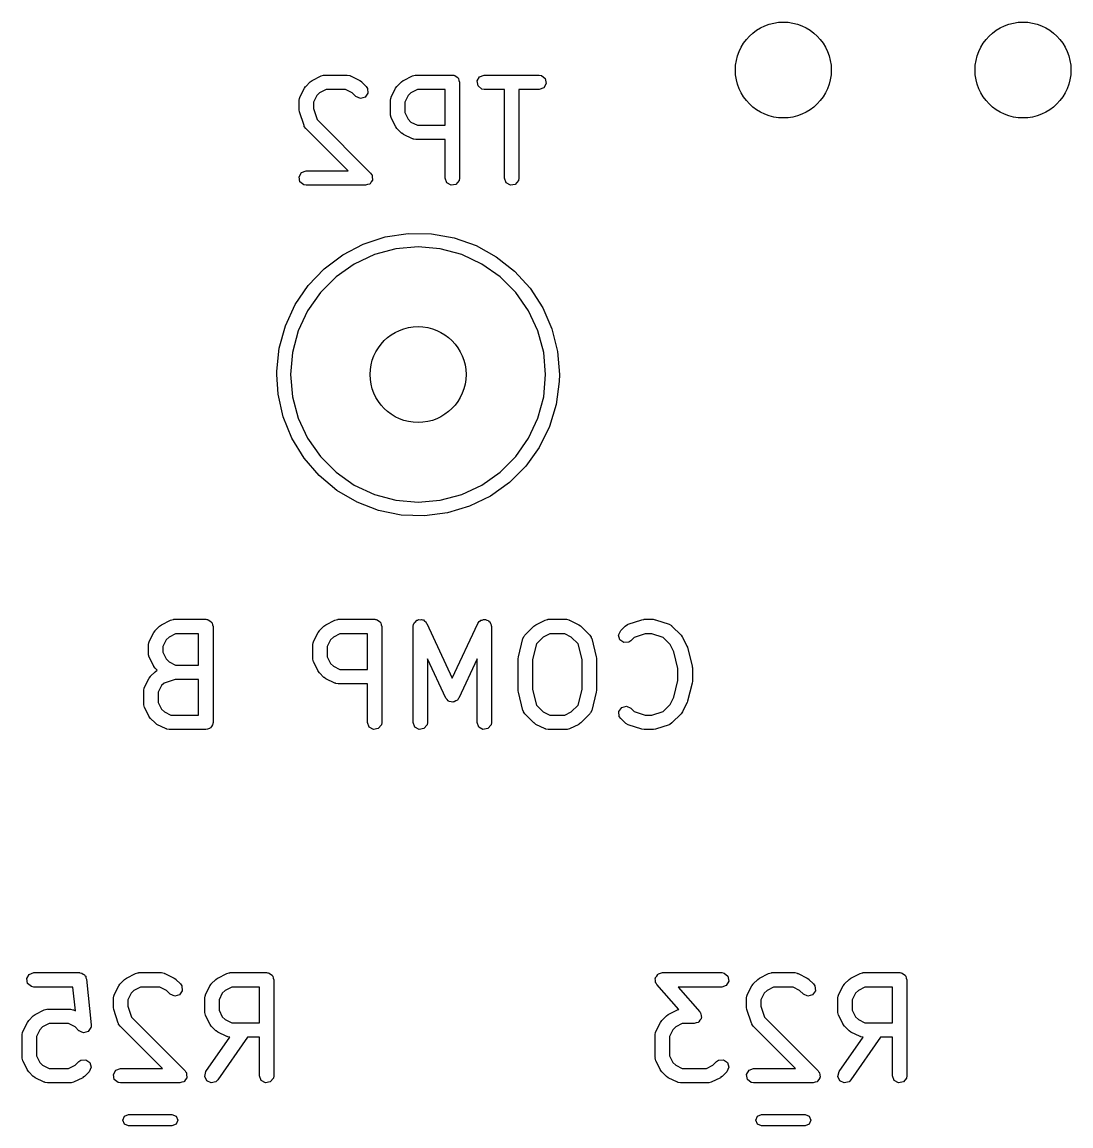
# Model space of a CAD drawing. Extents: x 83 to 134, y -229 to -46.
# Drawn here: x 98.74 to 109.68, y -129.12 to -117.61 of the extents above; entities that cross this region are included whole.
import ezdxf

# ---------------------------------------------------------------- set-up
doc = ezdxf.new("R2010")
doc.units = 0
doc.layers.add('BLACK', color=7, linetype='CONTINUOUS')

msp = doc.modelspace()

# ---------------------------------------------------------------- linework, layer by layer
at = {"layer": 'BLACK', "linetype": 'CONTINUOUS'}
for p, q in [((101.765, -118.218), (101.86, -118.17)), ((101.86, -118.17), (101.885, -118.163)), ((101.885, -118.163), (101.89, -118.164)), ((101.89, -118.164), (101.894, -118.162)), ((101.894, -118.162), (102.132, -118.162)), ((102.132, -118.162), (102.158, -118.167)), ((102.158, -118.167), (102.161, -118.17)), ((102.161, -118.17), (102.165, -118.17)), ((102.165, -118.17), (102.261, -118.218)), ((102.717, -118.218), (102.813, -118.17)), ((102.813, -118.17), (102.838, -118.163)), ((102.838, -118.163), (102.842, -118.164)), ((102.842, -118.164), (102.846, -118.162)), ((102.846, -118.162), (103.227, -118.162)), ((103.227, -118.162), (103.237, -118.164)), ((103.237, -118.164), (103.24, -118.164)), ((103.24, -118.164), (103.243, -118.165)), ((103.243, -118.165), (103.253, -118.167)), ((103.253, -118.167), (103.268, -118.179)), ((103.268, -118.179), (103.285, -118.189)), ((103.285, -118.189), (103.287, -118.196)), ((103.287, -118.196), (103.292, -118.2)), ((103.487, -118.224), (103.512, -118.18)), ((103.512, -118.18), (103.56, -118.162)), ((103.56, -118.162), (104.132, -118.162)), ((104.132, -118.162), (104.158, -118.167)), ((104.158, -118.167), (104.197, -118.2)), ((101.636, -118.394), (101.684, -118.299)), ((101.684, -118.299), (101.697, -118.281)), ((101.697, -118.281), (101.698, -118.28)), ((101.698, -118.28), (101.746, -118.232)), ((101.746, -118.232), (101.764, -118.219)), ((101.764, -118.219), (101.765, -118.218)), ((101.912, -118.312), (101.843, -118.347)), ((102.114, -118.312), (101.912, -118.312)), ((102.183, -118.347), (102.114, -118.312)), ((102.261, -118.218), (102.279, -118.231)), ((102.279, -118.231), (102.28, -118.232)), ((102.28, -118.232), (102.328, -118.28)), ((102.328, -118.28), (102.343, -118.301)), ((102.343, -118.301), (102.347, -118.352)), ((102.589, -118.394), (102.636, -118.299)), ((102.636, -118.299), (102.65, -118.281)), ((102.65, -118.28), (102.698, -118.232)), ((102.65, -118.281), (102.65, -118.28)), ((102.698, -118.232), (102.716, -118.219)), ((102.716, -118.219), (102.717, -118.218)), ((102.864, -118.312), (102.795, -118.347)), ((103.152, -118.312), (102.864, -118.312)), ((103.152, -118.686), (103.152, -118.312)), ((103.292, -118.2), (103.295, -118.219)), ((103.295, -118.219), (103.302, -118.237)), ((103.302, -118.237), (103.302, -119.237)), ((103.496, -118.275), (103.487, -118.224)), ((103.535, -118.308), (103.496, -118.275)), ((103.56, -118.312), (103.535, -118.308)), ((103.771, -118.312), (103.56, -118.312)), ((103.771, -119.237), (103.771, -118.312)), ((104.132, -118.312), (103.921, -118.312)), ((103.921, -118.312), (103.921, -119.237)), ((104.18, -118.295), (104.132, -118.312)), ((104.206, -118.25), (104.18, -118.295)), ((104.197, -118.2), (104.206, -118.25)), ((101.628, -118.428), (101.633, -118.402)), ((101.633, -118.402), (101.636, -118.399)), ((101.636, -118.399), (101.636, -118.394)), ((101.813, -118.377), (101.778, -118.446)), ((101.843, -118.347), (101.813, -118.377)), ((102.222, -118.386), (102.183, -118.347)), ((102.268, -118.407), (102.222, -118.386)), ((102.318, -118.394), (102.268, -118.407)), ((102.347, -118.352), (102.318, -118.394)), ((102.581, -118.428), (102.585, -118.402)), ((102.585, -118.402), (102.588, -118.399)), ((102.588, -118.399), (102.589, -118.394)), ((102.765, -118.377), (102.731, -118.446)), ((102.795, -118.347), (102.765, -118.377)), ((101.628, -118.523), (101.628, -118.428)), ((101.629, -118.525), (101.628, -118.523)), ((101.632, -118.547), (101.629, -118.525)), ((101.778, -118.446), (101.778, -118.511)), ((101.778, -118.511), (101.817, -118.625)), ((102.581, -118.571), (102.581, -118.428)), ((102.731, -118.446), (102.731, -118.553)), ((101.68, -118.69), (101.632, -118.547)), ((101.817, -118.625), (102.375, -119.184)), ((102.582, -118.575), (102.581, -118.571)), ((102.581, -118.579), (102.582, -118.575)), ((102.589, -118.604), (102.581, -118.579)), ((102.636, -118.699), (102.589, -118.604)), ((102.731, -118.553), (102.765, -118.622)), ((102.765, -118.622), (102.795, -118.652)), ((102.795, -118.652), (102.864, -118.686)), ((101.683, -118.693), (101.68, -118.69)), ((101.683, -118.698), (101.683, -118.693)), ((101.698, -118.719), (101.683, -118.698)), ((102.141, -119.162), (101.698, -118.719)), ((102.637, -118.701), (102.636, -118.699)), ((102.65, -118.719), (102.637, -118.701)), ((102.698, -118.767), (102.65, -118.719)), ((102.699, -118.767), (102.698, -118.767)), ((102.717, -118.781), (102.699, -118.767)), ((102.864, -118.686), (103.152, -118.686)), ((102.813, -118.828), (102.717, -118.781)), ((102.817, -118.829), (102.813, -118.828)), ((102.821, -118.832), (102.817, -118.829)), ((102.846, -118.836), (102.821, -118.832)), ((103.152, -118.836), (102.846, -118.836)), ((103.152, -119.237), (103.152, -118.836)), ((101.629, -119.224), (101.655, -119.18)), ((101.638, -119.275), (101.629, -119.224)), ((101.655, -119.18), (101.703, -119.162)), ((101.703, -119.162), (102.141, -119.162)), ((102.375, -119.184), (102.385, -119.198)), ((102.385, -119.198), (102.387, -119.2)), ((102.387, -119.2), (102.388, -119.202)), ((102.388, -119.202), (102.39, -119.206)), ((102.39, -119.206), (102.392, -119.228)), ((102.392, -119.228), (102.396, -119.25)), ((101.678, -119.308), (101.638, -119.275)), ((101.703, -119.312), (101.678, -119.308)), ((102.322, -119.312), (101.703, -119.312)), ((102.344, -119.305), (102.322, -119.312)), ((102.365, -119.299), (102.344, -119.305)), ((102.367, -119.296), (102.365, -119.299)), ((102.371, -119.295), (102.367, -119.296)), ((102.382, -119.275), (102.371, -119.295)), ((102.395, -119.257), (102.382, -119.275)), ((102.396, -119.25), (102.395, -119.253)), ((102.395, -119.253), (102.395, -119.257)), ((103.17, -119.286), (103.152, -119.237)), ((103.214, -119.311), (103.17, -119.286)), ((103.265, -119.302), (103.214, -119.311)), ((103.298, -119.263), (103.265, -119.302)), ((103.302, -119.237), (103.298, -119.263)), ((103.789, -119.286), (103.771, -119.237)), ((103.833, -119.311), (103.789, -119.286)), ((103.884, -119.302), (103.833, -119.311)), ((103.917, -119.263), (103.884, -119.302)), ((103.921, -119.237), (103.917, -119.263)), ((102.298, -119.925), (102.528, -119.85)), ((102.528, -119.85), (102.767, -119.814)), ((102.767, -119.814), (103.009, -119.817)), ((103.009, -119.817), (103.247, -119.859)), ((103.247, -119.859), (103.475, -119.94)), ((101.891, -120.182), (102.084, -120.037)), ((102.084, -120.037), (102.298, -119.925)), ((102.415, -120.035), (102.205, -120.133)), ((102.639, -119.975), (102.415, -120.035)), ((102.87, -119.955), (102.639, -119.975)), ((103.101, -119.975), (102.87, -119.955)), ((103.325, -120.035), (103.101, -119.975)), ((103.535, -120.133), (103.325, -120.035)), ((103.475, -119.94), (103.686, -120.056)), ((102.205, -120.133), (102.015, -120.266)), ((103.725, -120.266), (103.535, -120.133)), ((103.686, -120.056), (103.876, -120.206)), ((101.724, -120.357), (101.891, -120.182)), ((102.015, -120.266), (101.851, -120.43)), ((103.889, -120.43), (103.725, -120.266)), ((103.876, -120.206), (104.039, -120.385)), ((101.587, -120.556), (101.724, -120.357)), ((101.851, -120.43), (101.718, -120.62)), ((104.022, -120.62), (103.889, -120.43)), ((104.039, -120.385), (104.17, -120.588)), ((101.486, -120.776), (101.587, -120.556)), ((104.17, -120.588), (104.266, -120.81)), ((101.718, -120.62), (101.62, -120.83)), ((104.12, -120.83), (104.022, -120.62)), ((101.421, -121.009), (101.486, -120.776)), ((101.62, -120.83), (101.56, -121.054)), ((104.18, -121.054), (104.12, -120.83)), ((104.266, -120.81), (104.325, -121.044)), ((101.395, -121.249), (101.421, -121.009)), ((101.56, -121.054), (101.54, -121.285)), ((104.2, -121.285), (104.18, -121.054)), ((104.325, -121.044), (104.345, -121.285)), ((101.398, -121.285), (101.395, -121.249)), ((101.409, -121.49), (101.398, -121.285)), ((101.54, -121.285), (101.56, -121.516)), ((104.18, -121.516), (104.2, -121.285)), ((104.345, -121.285), (104.343, -121.357)), ((104.343, -121.357), (104.312, -121.597)), ((101.462, -121.726), (101.409, -121.49)), ((101.56, -121.516), (101.62, -121.74)), ((104.12, -121.74), (104.18, -121.516)), ((104.312, -121.597), (104.241, -121.828)), ((101.553, -121.95), (101.462, -121.726)), ((101.62, -121.74), (101.718, -121.95)), ((104.022, -121.95), (104.12, -121.74)), ((104.241, -121.828), (104.134, -122.045)), ((101.68, -122.156), (101.553, -121.95)), ((101.718, -121.95), (101.851, -122.14)), ((103.889, -122.14), (104.022, -121.95)), ((104.134, -122.045), (103.993, -122.241)), ((101.838, -122.339), (101.68, -122.156)), ((101.851, -122.14), (102.015, -122.304)), ((103.725, -122.304), (103.889, -122.14)), ((102.024, -122.493), (101.838, -122.339)), ((102.015, -122.304), (102.205, -122.437)), ((103.535, -122.437), (103.725, -122.304)), ((103.993, -122.241), (103.822, -122.412)), ((102.205, -122.437), (102.415, -122.535)), ((103.325, -122.535), (103.535, -122.437)), ((103.822, -122.412), (103.625, -122.552)), ((102.233, -122.615), (102.024, -122.493)), ((102.415, -122.535), (102.639, -122.595)), ((103.101, -122.595), (103.325, -122.535)), ((103.625, -122.552), (103.408, -122.658)), ((102.458, -122.701), (102.233, -122.615)), ((102.639, -122.595), (102.87, -122.615)), ((102.87, -122.615), (103.101, -122.595)), ((103.408, -122.658), (103.177, -122.728)), ((102.695, -122.75), (102.458, -122.701)), ((102.937, -122.758), (102.695, -122.75)), ((103.177, -122.728), (102.937, -122.758)), ((100.126, -123.955), (100.174, -123.907)), ((100.174, -123.907), (100.192, -123.894)), ((100.192, -123.894), (100.194, -123.893)), ((100.194, -123.893), (100.289, -123.845)), ((100.289, -123.845), (100.314, -123.838)), ((100.314, -123.838), (100.318, -123.839)), ((100.318, -123.839), (100.322, -123.837)), ((100.322, -123.837), (100.656, -123.837)), ((100.656, -123.837), (100.665, -123.839)), ((100.665, -123.839), (100.669, -123.839)), ((100.669, -123.839), (100.672, -123.84)), ((100.672, -123.84), (100.681, -123.842)), ((100.681, -123.842), (100.696, -123.854)), ((100.696, -123.854), (100.713, -123.864)), ((100.713, -123.864), (100.715, -123.871)), ((100.715, -123.871), (100.721, -123.875)), ((100.721, -123.875), (100.724, -123.894)), ((100.724, -123.894), (100.731, -123.912)), ((100.731, -123.912), (100.731, -124.912)), ((101.841, -123.955), (101.888, -123.907)), ((101.888, -123.907), (101.907, -123.894)), ((101.907, -123.894), (101.908, -123.893)), ((101.908, -123.893), (102.003, -123.845)), ((102.003, -123.845), (102.028, -123.838)), ((102.028, -123.838), (102.032, -123.839)), ((102.032, -123.839), (102.037, -123.837)), ((102.037, -123.837), (102.418, -123.837)), ((102.418, -123.837), (102.427, -123.839)), ((102.427, -123.839), (102.431, -123.839)), ((102.431, -123.839), (102.434, -123.84)), ((102.434, -123.84), (102.443, -123.842)), ((102.443, -123.842), (102.458, -123.854)), ((102.458, -123.854), (102.475, -123.864)), ((102.475, -123.864), (102.477, -123.871)), ((102.477, -123.871), (102.483, -123.875)), ((102.483, -123.875), (102.486, -123.894)), ((102.486, -123.894), (102.493, -123.912)), ((102.493, -123.912), (102.493, -124.912)), ((102.819, -123.912), (102.823, -123.887)), ((102.819, -124.912), (102.819, -123.912)), ((102.823, -123.887), (102.83, -123.879)), ((102.83, -123.879), (102.832, -123.869)), ((102.832, -123.869), (102.846, -123.86)), ((102.846, -123.86), (102.856, -123.847)), ((102.856, -123.847), (102.866, -123.846)), ((102.866, -123.846), (102.874, -123.84)), ((102.874, -123.84), (102.891, -123.841)), ((102.891, -123.841), (102.907, -123.839)), ((102.907, -123.839), (102.916, -123.844)), ((102.916, -123.844), (102.925, -123.844)), ((102.925, -123.844), (102.937, -123.856)), ((102.937, -123.856), (102.951, -123.864)), ((102.951, -123.864), (102.955, -123.874)), ((102.955, -123.874), (102.962, -123.881)), ((102.962, -123.881), (103.227, -124.449)), ((103.227, -124.449), (103.493, -123.881)), ((103.493, -123.881), (103.507, -123.859)), ((103.507, -123.859), (103.517, -123.855)), ((103.517, -123.855), (103.523, -123.847)), ((103.523, -123.847), (103.539, -123.845)), ((103.539, -123.845), (103.554, -123.838)), ((103.554, -123.838), (103.564, -123.84)), ((103.564, -123.84), (103.573, -123.839)), ((103.573, -123.839), (103.588, -123.847)), ((103.588, -123.847), (103.604, -123.851)), ((103.604, -123.851), (103.609, -123.859)), ((103.609, -123.859), (103.618, -123.864)), ((103.618, -123.864), (103.624, -123.88)), ((103.624, -123.88), (103.633, -123.893)), ((103.633, -123.893), (103.632, -123.903)), ((103.632, -123.903), (103.635, -123.912)), ((103.635, -123.912), (103.635, -124.912)), ((103.984, -124.002), (104.079, -123.907)), ((104.079, -123.907), (104.097, -123.894)), ((104.097, -123.894), (104.098, -123.893)), ((104.098, -123.893), (104.194, -123.845)), ((104.194, -123.845), (104.219, -123.838)), ((104.219, -123.838), (104.223, -123.839)), ((104.223, -123.839), (104.227, -123.837)), ((104.227, -123.837), (104.418, -123.837)), ((104.418, -123.837), (104.443, -123.842)), ((104.443, -123.842), (104.447, -123.845)), ((104.447, -123.845), (104.451, -123.845)), ((104.451, -123.845), (104.546, -123.893)), ((104.546, -123.893), (104.564, -123.906)), ((104.564, -123.906), (104.566, -123.907)), ((104.566, -123.907), (104.661, -124.002)), ((104.984, -123.955), (105.031, -123.907)), ((105.031, -123.907), (105.053, -123.892)), ((105.053, -123.892), (105.057, -123.892)), ((105.057, -123.892), (105.061, -123.889)), ((105.061, -123.889), (105.203, -123.841)), ((105.203, -123.841), (105.226, -123.838)), ((105.226, -123.838), (105.227, -123.837)), ((105.227, -123.837), (105.322, -123.837)), ((105.322, -123.837), (105.344, -123.841)), ((105.344, -123.841), (105.346, -123.841)), ((105.346, -123.841), (105.489, -123.889)), ((105.489, -123.889), (105.512, -123.901)), ((105.512, -123.901), (105.514, -123.905)), ((105.514, -123.905), (105.518, -123.907)), ((105.518, -123.907), (105.614, -124.002)), ((100.065, -124.069), (100.112, -123.974)), ((100.112, -123.974), (100.126, -123.956)), ((100.126, -123.956), (100.126, -123.955)), ((100.241, -124.052), (100.207, -124.121)), ((100.272, -124.022), (100.241, -124.052)), ((100.34, -123.987), (100.272, -124.022)), ((100.581, -123.987), (100.34, -123.987)), ((100.581, -124.314), (100.581, -123.987)), ((101.779, -124.069), (101.827, -123.974)), ((101.827, -123.974), (101.84, -123.956)), ((101.84, -123.956), (101.841, -123.955)), ((101.955, -124.052), (101.921, -124.121)), ((101.986, -124.022), (101.955, -124.052)), ((102.054, -123.987), (101.986, -124.022)), ((102.343, -123.987), (102.054, -123.987)), ((102.343, -124.361), (102.343, -123.987)), ((103.916, -124.228), (103.964, -124.037)), ((103.964, -124.037), (103.975, -124.013)), ((103.975, -124.013), (103.981, -124.009)), ((103.981, -124.009), (103.984, -124.002)), ((104.176, -124.022), (104.104, -124.094)), ((104.245, -123.987), (104.176, -124.022)), ((104.4, -123.987), (104.245, -123.987)), ((104.468, -124.022), (104.4, -123.987)), ((104.54, -124.094), (104.468, -124.022)), ((104.661, -124.002), (104.676, -124.024)), ((104.676, -124.024), (104.677, -124.031)), ((104.677, -124.031), (104.681, -124.037)), ((104.681, -124.037), (104.728, -124.228)), ((104.962, -124.001), (104.984, -123.955)), ((104.975, -124.051), (104.962, -124.001)), ((105.017, -124.08), (104.975, -124.051)), ((105.09, -124.061), (105.068, -124.076)), ((105.125, -124.026), (105.09, -124.061)), ((105.239, -123.987), (105.125, -124.026)), ((105.31, -123.987), (105.239, -123.987)), ((105.425, -124.026), (105.31, -123.987)), ((105.499, -124.1), (105.425, -124.026)), ((105.614, -124.002), (105.626, -124.021)), ((105.626, -124.021), (105.628, -124.022)), ((105.628, -124.022), (105.675, -124.117)), ((100.057, -124.103), (100.061, -124.077)), ((100.057, -124.198), (100.057, -124.103)), ((100.061, -124.077), (100.064, -124.074)), ((100.064, -124.074), (100.065, -124.069)), ((100.207, -124.121), (100.207, -124.18)), ((100.207, -124.18), (100.241, -124.249)), ((101.771, -124.103), (101.776, -124.077)), ((101.771, -124.246), (101.771, -124.103)), ((101.776, -124.077), (101.779, -124.074)), ((101.779, -124.074), (101.779, -124.069)), ((101.921, -124.121), (101.921, -124.228)), ((104.104, -124.094), (104.064, -124.255)), ((104.581, -124.255), (104.54, -124.094)), ((105.068, -124.076), (105.017, -124.08)), ((105.537, -124.177), (105.499, -124.1)), ((105.581, -124.35), (105.537, -124.177)), ((105.675, -124.117), (105.679, -124.129)), ((105.679, -124.129), (105.681, -124.132)), ((105.681, -124.132), (105.728, -124.323)), ((100.058, -124.202), (100.057, -124.198)), ((100.057, -124.207), (100.058, -124.202)), ((100.065, -124.232), (100.057, -124.207)), ((100.112, -124.327), (100.065, -124.232)), ((100.241, -124.249), (100.272, -124.279)), ((100.272, -124.279), (100.34, -124.314)), ((101.773, -124.25), (101.771, -124.246)), ((101.772, -124.254), (101.773, -124.25)), ((101.779, -124.279), (101.772, -124.254)), ((101.827, -124.374), (101.779, -124.279)), ((101.921, -124.228), (101.955, -124.297)), ((101.955, -124.297), (101.986, -124.327)), ((103.159, -124.658), (102.969, -124.25)), ((102.969, -124.25), (102.969, -124.912)), ((103.485, -124.25), (103.295, -124.658)), ((103.485, -124.912), (103.485, -124.25)), ((103.914, -124.246), (103.917, -124.231)), ((103.914, -124.579), (103.914, -124.246)), ((103.917, -124.231), (103.916, -124.228)), ((104.064, -124.255), (104.064, -124.57)), ((104.581, -124.57), (104.581, -124.255)), ((104.728, -124.228), (104.73, -124.242)), ((104.73, -124.242), (104.731, -124.246)), ((104.731, -124.246), (104.731, -124.579)), ((100.079, -124.431), (100.126, -124.383)), ((100.114, -124.328), (100.112, -124.327)), ((100.126, -124.346), (100.114, -124.328)), ((100.148, -124.368), (100.126, -124.346)), ((100.126, -124.383), (100.148, -124.368)), ((100.148, -124.368), (100.148, -124.368)), ((100.34, -124.314), (100.581, -124.314)), ((101.828, -124.376), (101.827, -124.374)), ((101.841, -124.394), (101.828, -124.376)), ((101.888, -124.442), (101.841, -124.394)), ((101.986, -124.327), (102.054, -124.361)), ((102.054, -124.361), (102.343, -124.361)), ((105.581, -124.475), (105.581, -124.35)), ((105.728, -124.323), (105.73, -124.338)), ((105.73, -124.338), (105.731, -124.341)), ((105.731, -124.341), (105.731, -124.484)), ((100.017, -124.546), (100.065, -124.45)), ((100.065, -124.45), (100.078, -124.432)), ((100.078, -124.432), (100.079, -124.431)), ((100.22, -124.502), (100.194, -124.528)), ((100.335, -124.464), (100.22, -124.502)), ((100.581, -124.464), (100.335, -124.464)), ((100.581, -124.837), (100.581, -124.464)), ((101.89, -124.442), (101.888, -124.442)), ((101.908, -124.456), (101.89, -124.442)), ((102.003, -124.503), (101.908, -124.456)), ((102.008, -124.504), (102.003, -124.503)), ((102.011, -124.507), (102.008, -124.504)), ((102.037, -124.511), (102.011, -124.507)), ((102.343, -124.511), (102.037, -124.511)), ((102.343, -124.912), (102.343, -124.511)), ((105.537, -124.648), (105.581, -124.475)), ((105.728, -124.502), (105.681, -124.692)), ((105.731, -124.484), (105.728, -124.499)), ((105.728, -124.499), (105.728, -124.502)), ((100.009, -124.579), (100.014, -124.553)), ((100.009, -124.722), (100.009, -124.579)), ((100.014, -124.553), (100.017, -124.55)), ((100.017, -124.55), (100.017, -124.546)), ((100.194, -124.528), (100.159, -124.597)), ((100.159, -124.597), (100.159, -124.704)), ((103.915, -124.582), (103.914, -124.579)), ((103.916, -124.597), (103.915, -124.582)), ((103.964, -124.788), (103.916, -124.597)), ((104.064, -124.57), (104.104, -124.731)), ((104.54, -124.731), (104.581, -124.57)), ((104.728, -124.597), (104.681, -124.788)), ((104.731, -124.579), (104.728, -124.594)), ((104.728, -124.594), (104.728, -124.597)), ((100.011, -124.726), (100.009, -124.722)), ((100.01, -124.73), (100.011, -124.726)), ((100.017, -124.755), (100.01, -124.73)), ((100.065, -124.851), (100.017, -124.755)), ((100.159, -124.704), (100.194, -124.773)), ((103.173, -124.672), (103.159, -124.658)), ((103.184, -124.688), (103.173, -124.672)), ((103.191, -124.69), (103.184, -124.688)), ((103.195, -124.695), (103.191, -124.69)), ((103.215, -124.696), (103.195, -124.695)), ((103.234, -124.701), (103.215, -124.696)), ((103.24, -124.699), (103.234, -124.701)), ((103.247, -124.699), (103.24, -124.699)), ((103.263, -124.688), (103.247, -124.699)), ((103.28, -124.68), (103.263, -124.688)), ((103.286, -124.672), (103.28, -124.68)), ((103.289, -124.67), (103.286, -124.672)), ((103.295, -124.658), (103.289, -124.666)), ((103.289, -124.666), (103.289, -124.67)), ((104.104, -124.731), (104.176, -124.803)), ((104.468, -124.803), (104.54, -124.731)), ((104.964, -124.798), (104.994, -124.756)), ((104.994, -124.756), (105.043, -124.742)), ((105.043, -124.742), (105.09, -124.764)), ((105.425, -124.799), (105.499, -124.725)), ((105.499, -124.725), (105.537, -124.648)), ((105.675, -124.708), (105.628, -124.803)), ((105.676, -124.704), (105.675, -124.708)), ((105.681, -124.692), (105.676, -124.704)), ((100.066, -124.852), (100.065, -124.851)), ((100.079, -124.87), (100.066, -124.852)), ((100.126, -124.918), (100.079, -124.87)), ((100.194, -124.773), (100.224, -124.803)), ((100.224, -124.803), (100.292, -124.837)), ((100.292, -124.837), (100.581, -124.837)), ((103.968, -124.794), (103.964, -124.788)), ((103.969, -124.801), (103.968, -124.794)), ((103.984, -124.823), (103.969, -124.801)), ((104.079, -124.918), (103.984, -124.823)), ((104.176, -124.803), (104.245, -124.837)), ((104.245, -124.837), (104.4, -124.837)), ((104.4, -124.837), (104.468, -124.803)), ((104.661, -124.823), (104.566, -124.918)), ((104.664, -124.816), (104.661, -124.823)), ((104.67, -124.812), (104.664, -124.816)), ((104.681, -124.788), (104.67, -124.812)), ((104.969, -124.849), (104.964, -124.798)), ((104.984, -124.87), (104.969, -124.849)), ((105.031, -124.918), (104.984, -124.87)), ((105.09, -124.764), (105.125, -124.799)), ((105.125, -124.799), (105.239, -124.837)), ((105.239, -124.837), (105.31, -124.837)), ((105.31, -124.837), (105.425, -124.799)), ((105.614, -124.823), (105.518, -124.918)), ((105.628, -124.803), (105.614, -124.821)), ((105.614, -124.821), (105.614, -124.823)), ((100.128, -124.918), (100.126, -124.918)), ((100.146, -124.932), (100.128, -124.918)), ((100.241, -124.979), (100.146, -124.932)), ((100.246, -124.98), (100.241, -124.979)), ((100.249, -124.983), (100.246, -124.98)), ((100.275, -124.987), (100.249, -124.983)), ((100.656, -124.987), (100.275, -124.987)), ((100.674, -124.981), (100.656, -124.987)), ((100.693, -124.977), (100.674, -124.981)), ((100.698, -124.972), (100.693, -124.977)), ((100.704, -124.97), (100.698, -124.972)), ((100.714, -124.953), (100.704, -124.97)), ((100.726, -124.938), (100.714, -124.953)), ((100.728, -124.928), (100.726, -124.938)), ((100.73, -124.925), (100.728, -124.928)), ((100.731, -124.912), (100.729, -124.922)), ((100.729, -124.922), (100.73, -124.925)), ((102.36, -124.961), (102.343, -124.912)), ((102.405, -124.986), (102.36, -124.961)), ((102.455, -124.977), (102.405, -124.986)), ((102.488, -124.938), (102.455, -124.977)), ((102.493, -124.912), (102.488, -124.938)), ((102.836, -124.961), (102.819, -124.912)), ((102.881, -124.986), (102.836, -124.961)), ((102.931, -124.977), (102.881, -124.986)), ((102.964, -124.938), (102.931, -124.977)), ((102.969, -124.912), (102.964, -124.938)), ((103.503, -124.961), (103.485, -124.912)), ((103.547, -124.986), (103.503, -124.961)), ((103.598, -124.977), (103.547, -124.986)), ((103.631, -124.938), (103.598, -124.977)), ((103.635, -124.912), (103.631, -124.938)), ((104.08, -124.918), (104.079, -124.918)), ((104.098, -124.932), (104.08, -124.918)), ((104.194, -124.979), (104.098, -124.932)), ((104.198, -124.98), (104.194, -124.979)), ((104.201, -124.983), (104.198, -124.98)), ((104.227, -124.987), (104.201, -124.983)), ((104.418, -124.987), (104.227, -124.987)), ((104.422, -124.986), (104.418, -124.987)), ((104.426, -124.987), (104.422, -124.986)), ((104.451, -124.979), (104.426, -124.987)), ((104.546, -124.932), (104.451, -124.979)), ((104.548, -124.931), (104.546, -124.932)), ((104.566, -124.918), (104.548, -124.931)), ((105.035, -124.92), (105.031, -124.918)), ((105.038, -124.924), (105.035, -124.92)), ((105.061, -124.936), (105.038, -124.924)), ((105.203, -124.984), (105.061, -124.936)), ((105.205, -124.983), (105.203, -124.984)), ((105.227, -124.987), (105.205, -124.983)), ((105.322, -124.987), (105.227, -124.987)), ((105.324, -124.987), (105.322, -124.987)), ((105.346, -124.984), (105.324, -124.987)), ((105.489, -124.936), (105.346, -124.984)), ((105.492, -124.933), (105.489, -124.936)), ((105.497, -124.933), (105.492, -124.933)), ((105.518, -124.918), (105.497, -124.933)), ((98.7879, -127.583), (98.8135, -127.539)), ((98.7968, -127.634), (98.7879, -127.583)), ((98.8361, -127.667), (98.7968, -127.634)), ((98.8135, -127.539), (98.8617, -127.521)), ((98.8617, -127.521), (99.3379, -127.521)), ((99.3379, -127.521), (99.3418, -127.522)), ((99.3418, -127.522), (99.3435, -127.522)), ((99.3435, -127.522), (99.3463, -127.523)), ((99.3463, -127.523), (99.3636, -127.526)), ((99.3636, -127.526), (99.3758, -127.536)), ((99.3758, -127.536), (99.3903, -127.543)), ((99.3903, -127.543), (99.3948, -127.552)), ((99.3948, -127.552), (99.4029, -127.559)), ((99.4029, -127.559), (99.4056, -127.575)), ((99.4056, -127.575), (99.4125, -127.589)), ((99.4125, -127.589), (99.4602, -128.065)), ((99.7611, -127.639), (99.8087, -127.591)), ((99.8087, -127.591), (99.827, -127.578)), ((99.827, -127.578), (99.8282, -127.577)), ((99.8282, -127.577), (99.9234, -127.529)), ((99.9234, -127.529), (99.9484, -127.522)), ((99.9484, -127.522), (99.9527, -127.523)), ((99.9527, -127.523), (99.957, -127.521)), ((99.957, -127.521), (100.195, -127.521)), ((100.195, -127.521), (100.221, -127.526)), ((100.221, -127.526), (100.224, -127.529)), ((100.224, -127.529), (100.229, -127.529)), ((100.229, -127.529), (100.324, -127.577)), ((100.324, -127.577), (100.342, -127.59)), ((100.342, -127.59), (100.343, -127.591)), ((100.343, -127.591), (100.391, -127.639)), ((100.713, -127.639), (100.761, -127.591)), ((100.761, -127.591), (100.779, -127.578)), ((100.779, -127.578), (100.781, -127.577)), ((100.781, -127.577), (100.876, -127.529)), ((100.876, -127.529), (100.901, -127.522)), ((100.901, -127.522), (100.905, -127.523)), ((100.905, -127.523), (100.909, -127.521)), ((100.909, -127.521), (101.29, -127.521)), ((101.29, -127.521), (101.3, -127.523)), ((101.3, -127.523), (101.303, -127.523)), ((101.303, -127.523), (101.306, -127.524)), ((101.306, -127.524), (101.316, -127.526)), ((101.316, -127.526), (101.331, -127.538)), ((101.331, -127.538), (101.348, -127.548)), ((101.348, -127.548), (101.35, -127.555)), ((101.35, -127.555), (101.355, -127.559)), ((101.355, -127.559), (101.359, -127.578)), ((101.359, -127.578), (101.365, -127.596)), ((101.365, -127.596), (101.365, -128.596)), ((105.344, -127.583), (105.347, -127.578)), ((105.348, -127.603), (105.344, -127.583)), ((105.347, -127.572), (105.36, -127.556)), ((105.347, -127.578), (105.347, -127.572)), ((105.348, -127.623), (105.348, -127.603)), ((105.353, -127.631), (105.348, -127.623)), ((105.353, -127.634), (105.353, -127.631)), ((105.356, -127.636), (105.353, -127.634)), ((105.36, -127.556), (105.37, -127.539)), ((105.37, -127.539), (105.376, -127.537)), ((105.376, -127.537), (105.379, -127.532)), ((105.379, -127.532), (105.399, -127.528)), ((105.399, -127.528), (105.418, -127.521)), ((105.418, -127.521), (106.037, -127.521)), ((106.037, -127.521), (106.063, -127.526)), ((106.063, -127.526), (106.102, -127.559)), ((106.111, -127.609), (106.085, -127.654)), ((106.102, -127.559), (106.111, -127.609)), ((106.365, -127.639), (106.413, -127.591)), ((106.413, -127.591), (106.431, -127.578)), ((106.431, -127.578), (106.432, -127.577)), ((106.432, -127.577), (106.527, -127.529)), ((106.527, -127.529), (106.552, -127.522)), ((106.552, -127.522), (106.557, -127.523)), ((106.557, -127.523), (106.561, -127.521)), ((106.561, -127.521), (106.799, -127.521)), ((106.799, -127.521), (106.825, -127.526)), ((106.825, -127.526), (106.828, -127.529)), ((106.828, -127.529), (106.833, -127.529)), ((106.833, -127.529), (106.928, -127.577)), ((106.928, -127.577), (106.946, -127.59)), ((106.946, -127.59), (106.947, -127.591)), ((106.947, -127.591), (106.995, -127.639)), ((107.317, -127.639), (107.365, -127.591)), ((107.365, -127.591), (107.383, -127.578)), ((107.383, -127.578), (107.385, -127.577)), ((107.385, -127.577), (107.48, -127.529)), ((107.48, -127.529), (107.505, -127.522)), ((107.505, -127.522), (107.509, -127.523)), ((107.509, -127.523), (107.513, -127.521)), ((107.513, -127.521), (107.894, -127.521)), ((107.894, -127.521), (107.904, -127.523)), ((107.904, -127.523), (107.907, -127.523)), ((107.907, -127.523), (107.91, -127.524)), ((107.91, -127.524), (107.92, -127.526)), ((107.92, -127.526), (107.935, -127.538)), ((107.935, -127.538), (107.952, -127.548)), ((107.952, -127.548), (107.954, -127.555)), ((107.954, -127.555), (107.959, -127.559)), ((107.959, -127.559), (107.963, -127.578)), ((107.963, -127.578), (107.969, -127.596)), ((107.969, -127.596), (107.969, -128.596)), ((98.8617, -127.671), (98.8361, -127.667)), ((99.27, -127.671), (98.8617, -127.671)), ((99.2948, -127.92), (99.27, -127.671)), ((99.6994, -127.753), (99.747, -127.658)), ((99.747, -127.658), (99.7604, -127.64)), ((99.7604, -127.64), (99.7611, -127.639)), ((99.8757, -127.736), (99.8415, -127.805)), ((99.9061, -127.706), (99.8757, -127.736)), ((99.9747, -127.671), (99.9061, -127.706)), ((100.177, -127.671), (99.9747, -127.671)), ((100.246, -127.706), (100.177, -127.671)), ((100.285, -127.745), (100.246, -127.706)), ((100.331, -127.766), (100.285, -127.745)), ((100.41, -127.711), (100.381, -127.753)), ((100.391, -127.639), (100.406, -127.66)), ((100.406, -127.66), (100.41, -127.711)), ((100.652, -127.753), (100.699, -127.658)), ((100.699, -127.658), (100.713, -127.64)), ((100.713, -127.64), (100.713, -127.639)), ((100.828, -127.736), (100.794, -127.805)), ((100.859, -127.706), (100.828, -127.736)), ((100.927, -127.671), (100.859, -127.706)), ((101.215, -127.671), (100.927, -127.671)), ((101.215, -128.045), (101.215, -127.671)), ((105.362, -127.646), (105.356, -127.636)), ((105.589, -127.906), (105.362, -127.646)), ((106.037, -127.671), (105.583, -127.671)), ((105.583, -127.671), (105.808, -127.928)), ((106.085, -127.654), (106.037, -127.671)), ((106.303, -127.753), (106.351, -127.658)), ((106.351, -127.658), (106.364, -127.64)), ((106.364, -127.64), (106.365, -127.639)), ((106.48, -127.736), (106.445, -127.805)), ((106.51, -127.706), (106.48, -127.736)), ((106.579, -127.671), (106.51, -127.706)), ((106.781, -127.671), (106.579, -127.671)), ((106.85, -127.706), (106.781, -127.671)), ((106.889, -127.745), (106.85, -127.706)), ((106.935, -127.766), (106.889, -127.745)), ((107.014, -127.711), (106.985, -127.753)), ((106.995, -127.639), (107.01, -127.66)), ((107.01, -127.66), (107.014, -127.711)), ((107.256, -127.753), (107.303, -127.658)), ((107.303, -127.658), (107.317, -127.64)), ((107.317, -127.64), (107.317, -127.639)), ((107.432, -127.736), (107.398, -127.805)), ((107.463, -127.706), (107.432, -127.736)), ((107.531, -127.671), (107.463, -127.706)), ((107.819, -127.671), (107.531, -127.671)), ((107.819, -128.045), (107.819, -127.671)), ((99.6915, -127.787), (99.696, -127.761)), ((99.6915, -127.882), (99.6915, -127.787)), ((99.696, -127.761), (99.6989, -127.758)), ((99.6989, -127.758), (99.6994, -127.753)), ((99.8415, -127.805), (99.8415, -127.87)), ((100.381, -127.753), (100.331, -127.766)), ((100.644, -127.787), (100.648, -127.761)), ((100.644, -127.93), (100.644, -127.787)), ((100.648, -127.761), (100.651, -127.758)), ((100.651, -127.758), (100.652, -127.753)), ((100.794, -127.805), (100.794, -127.912)), ((106.295, -127.787), (106.3, -127.761)), ((106.295, -127.882), (106.295, -127.787)), ((106.3, -127.761), (106.303, -127.758)), ((106.303, -127.758), (106.303, -127.753)), ((106.445, -127.805), (106.445, -127.87)), ((106.985, -127.753), (106.935, -127.766)), ((107.248, -127.787), (107.252, -127.761)), ((107.248, -127.93), (107.248, -127.787)), ((107.252, -127.761), (107.255, -127.758)), ((107.255, -127.758), (107.256, -127.753)), ((107.398, -127.805), (107.398, -127.912)), ((98.8087, -128.02), (98.8563, -127.972)), ((98.8563, -127.972), (98.8747, -127.959)), ((98.8747, -127.959), (98.8758, -127.958)), ((98.8758, -127.958), (98.971, -127.91)), ((98.971, -127.91), (98.996, -127.903)), ((98.996, -127.903), (99.0004, -127.904)), ((99.0004, -127.904), (99.0046, -127.902)), ((99.0046, -127.902), (99.2427, -127.902)), ((99.2427, -127.902), (99.2683, -127.907)), ((99.2683, -127.907), (99.2718, -127.91)), ((99.2718, -127.91), (99.2762, -127.91)), ((99.2762, -127.91), (99.2948, -127.92)), ((99.692, -127.884), (99.6915, -127.882)), ((99.6953, -127.906), (99.692, -127.884)), ((99.7429, -128.049), (99.6953, -127.906)), ((99.8415, -127.87), (99.8796, -127.984)), ((100.645, -127.934), (100.644, -127.93)), ((100.644, -127.938), (100.645, -127.934)), ((100.652, -127.963), (100.644, -127.938)), ((100.699, -128.058), (100.652, -127.963)), ((100.794, -127.912), (100.828, -127.981)), ((105.413, -128.02), (105.46, -127.972)), ((105.46, -127.972), (105.479, -127.959)), ((105.479, -127.959), (105.48, -127.958)), ((105.48, -127.958), (105.575, -127.91)), ((105.575, -127.91), (105.589, -127.906)), ((105.808, -127.928), (105.814, -127.938)), ((105.814, -127.938), (105.816, -127.94)), ((105.816, -127.94), (105.817, -127.943)), ((105.817, -127.943), (105.821, -127.95)), ((105.821, -127.95), (105.822, -127.97)), ((105.822, -127.97), (105.825, -127.99)), ((106.296, -127.884), (106.295, -127.882)), ((106.299, -127.906), (106.296, -127.884)), ((106.347, -128.049), (106.299, -127.906)), ((106.445, -127.87), (106.484, -127.984)), ((107.249, -127.934), (107.248, -127.93)), ((107.248, -127.938), (107.249, -127.934)), ((107.256, -127.963), (107.248, -127.938)), ((107.303, -128.058), (107.256, -127.963)), ((107.398, -127.912), (107.432, -127.981)), ((98.747, -128.134), (98.7946, -128.039)), ((98.7946, -128.039), (98.808, -128.021)), ((98.808, -128.021), (98.8087, -128.02)), ((98.9538, -128.087), (98.9234, -128.117)), ((99.0223, -128.052), (98.9538, -128.087)), ((99.225, -128.052), (99.0223, -128.052)), ((99.2935, -128.087), (99.225, -128.052)), ((99.3325, -128.126), (99.2935, -128.087)), ((99.458, -128.092), (99.4435, -128.113)), ((99.4582, -128.091), (99.4579, -128.091)), ((99.4579, -128.091), (99.458, -128.092)), ((99.4602, -128.065), (99.4582, -128.091)), ((99.7457, -128.052), (99.7429, -128.049)), ((99.7461, -128.057), (99.7457, -128.052)), ((99.7611, -128.078), (99.7461, -128.057)), ((100.204, -128.521), (99.7611, -128.078)), ((99.8796, -127.984), (100.439, -128.543)), ((100.701, -128.06), (100.699, -128.058)), ((100.713, -128.078), (100.701, -128.06)), ((100.761, -128.126), (100.713, -128.078)), ((100.828, -127.981), (100.859, -128.011)), ((100.859, -128.011), (100.927, -128.045)), ((100.927, -128.045), (101.215, -128.045)), ((105.351, -128.134), (105.399, -128.039)), ((105.399, -128.039), (105.412, -128.021)), ((105.412, -128.021), (105.413, -128.02)), ((105.558, -128.087), (105.527, -128.117)), ((105.626, -128.052), (105.558, -128.087)), ((105.751, -128.052), (105.626, -128.052)), ((105.77, -128.045), (105.751, -128.052)), ((105.79, -128.041), (105.77, -128.045)), ((105.794, -128.037), (105.79, -128.041)), ((105.8, -128.035), (105.794, -128.037)), ((105.81, -128.017), (105.8, -128.035)), ((105.822, -128.002), (105.81, -128.017)), ((105.825, -127.99), (105.822, -127.996)), ((105.822, -127.996), (105.822, -128.002)), ((106.35, -128.052), (106.347, -128.049)), ((106.35, -128.057), (106.35, -128.052)), ((106.365, -128.078), (106.35, -128.057)), ((106.808, -128.521), (106.365, -128.078)), ((106.484, -127.984), (107.043, -128.543)), ((107.305, -128.06), (107.303, -128.058)), ((107.317, -128.078), (107.305, -128.06)), ((107.365, -128.126), (107.317, -128.078)), ((107.432, -127.981), (107.463, -128.011)), ((107.463, -128.011), (107.531, -128.045)), ((107.531, -128.045), (107.819, -128.045)), ((98.7391, -128.168), (98.7436, -128.142)), ((98.7391, -128.406), (98.7391, -128.168)), ((98.7436, -128.142), (98.7465, -128.139)), ((98.7465, -128.139), (98.747, -128.134)), ((98.9234, -128.117), (98.8891, -128.186)), ((98.8891, -128.186), (98.8891, -128.388)), ((99.3329, -128.126), (99.3325, -128.126)), ((99.3332, -128.126), (99.3329, -128.126)), ((99.3562, -128.137), (99.3332, -128.126)), ((99.379, -128.147), (99.3562, -128.137)), ((99.3795, -128.147), (99.379, -128.147)), ((99.3799, -128.147), (99.3795, -128.147)), ((99.4042, -128.141), (99.3799, -128.147)), ((99.4285, -128.134), (99.4042, -128.141)), ((99.4288, -128.134), (99.4285, -128.134)), ((99.4293, -128.133), (99.4288, -128.134)), ((99.4435, -128.113), (99.4293, -128.133)), ((100.657, -128.553), (100.908, -128.195)), ((100.763, -128.126), (100.761, -128.126)), ((100.781, -128.14), (100.763, -128.126)), ((101.091, -128.195), (100.78, -128.639)), ((100.876, -128.187), (100.781, -128.14)), ((100.88, -128.188), (100.876, -128.187)), ((100.884, -128.191), (100.88, -128.188)), ((100.908, -128.195), (100.884, -128.191)), ((101.215, -128.195), (101.091, -128.195)), ((101.215, -128.596), (101.215, -128.195)), ((105.343, -128.168), (105.348, -128.142)), ((105.343, -128.406), (105.343, -128.168)), ((105.348, -128.142), (105.35, -128.139)), ((105.35, -128.139), (105.351, -128.134)), ((105.527, -128.117), (105.493, -128.186)), ((105.493, -128.186), (105.493, -128.388)), ((107.261, -128.553), (107.512, -128.195)), ((107.367, -128.126), (107.365, -128.126)), ((107.385, -128.14), (107.367, -128.126)), ((107.695, -128.195), (107.384, -128.639)), ((107.48, -128.187), (107.385, -128.14)), ((107.484, -128.188), (107.48, -128.187)), ((107.488, -128.191), (107.484, -128.188)), ((107.512, -128.195), (107.488, -128.191)), ((107.819, -128.195), (107.695, -128.195)), ((107.819, -128.596), (107.819, -128.195)), ((98.7406, -128.41), (98.7391, -128.406)), ((98.7396, -128.414), (98.7406, -128.41)), ((98.747, -128.439), (98.7396, -128.414)), ((98.7946, -128.535), (98.747, -128.439)), ((98.8891, -128.388), (98.9234, -128.457)), ((99.3325, -128.448), (99.3538, -128.433)), ((99.3538, -128.433), (99.4049, -128.429)), ((99.4049, -128.429), (99.447, -128.458)), ((105.345, -128.41), (105.343, -128.406)), ((105.344, -128.414), (105.345, -128.41)), ((105.351, -128.439), (105.344, -128.414)), ((105.399, -128.535), (105.351, -128.439)), ((105.493, -128.388), (105.527, -128.457)), ((105.984, -128.448), (106.005, -128.433)), ((106.005, -128.433), (106.057, -128.429)), ((106.057, -128.429), (106.099, -128.458)), ((98.7958, -128.536), (98.7946, -128.535)), ((98.8087, -128.554), (98.7958, -128.536)), ((98.8563, -128.602), (98.8087, -128.554)), ((98.9234, -128.457), (98.9538, -128.487)), ((98.9538, -128.487), (99.0223, -128.521)), ((99.0223, -128.521), (99.225, -128.521)), ((99.225, -128.521), (99.2935, -128.487)), ((99.2935, -128.487), (99.3325, -128.448)), ((99.4386, -128.554), (99.3909, -128.602)), ((99.4602, -128.508), (99.4386, -128.554)), ((99.447, -128.458), (99.4602, -128.508)), ((99.6926, -128.583), (99.7183, -128.539)), ((99.7183, -128.539), (99.7665, -128.521)), ((99.7665, -128.521), (100.204, -128.521)), ((100.439, -128.543), (100.448, -128.557)), ((100.644, -128.603), (100.657, -128.553)), ((105.4, -128.536), (105.399, -128.535)), ((105.413, -128.554), (105.4, -128.536)), ((105.46, -128.602), (105.413, -128.554)), ((105.527, -128.457), (105.558, -128.487)), ((105.558, -128.487), (105.626, -128.521)), ((105.626, -128.521), (105.877, -128.521)), ((105.877, -128.521), (105.945, -128.487)), ((105.945, -128.487), (105.984, -128.448)), ((106.09, -128.554), (106.043, -128.602)), ((106.112, -128.508), (106.09, -128.554)), ((106.099, -128.458), (106.112, -128.508)), ((106.297, -128.583), (106.322, -128.539)), ((106.322, -128.539), (106.37, -128.521)), ((106.37, -128.521), (106.808, -128.521)), ((107.043, -128.543), (107.052, -128.557)), ((107.248, -128.603), (107.261, -128.553)), ((98.8578, -128.602), (98.8563, -128.602)), ((98.8758, -128.616), (98.8578, -128.602)), ((98.971, -128.663), (98.8758, -128.616)), ((98.9755, -128.664), (98.971, -128.663)), ((98.9789, -128.667), (98.9755, -128.664)), ((99.0046, -128.671), (98.9789, -128.667)), ((99.2469, -128.67), (99.2427, -128.671)), ((99.2512, -128.671), (99.2469, -128.67)), ((99.2762, -128.663), (99.2512, -128.671)), ((99.3714, -128.616), (99.2762, -128.663)), ((99.3726, -128.615), (99.3714, -128.616)), ((99.3909, -128.602), (99.3726, -128.615)), ((99.7015, -128.634), (99.6926, -128.583)), ((99.7408, -128.667), (99.7015, -128.634)), ((99.7665, -128.671), (99.7408, -128.667)), ((100.407, -128.664), (100.386, -128.671)), ((100.429, -128.658), (100.407, -128.664)), ((100.431, -128.655), (100.429, -128.658)), ((100.434, -128.654), (100.431, -128.655)), ((100.445, -128.634), (100.434, -128.654)), ((100.458, -128.616), (100.445, -128.634)), ((100.448, -128.557), (100.45, -128.559)), ((100.45, -128.559), (100.451, -128.561)), ((100.451, -128.561), (100.453, -128.565)), ((100.453, -128.565), (100.455, -128.587)), ((100.455, -128.587), (100.459, -128.609)), ((100.459, -128.609), (100.458, -128.612)), ((100.458, -128.612), (100.458, -128.616)), ((100.666, -128.649), (100.644, -128.603)), ((100.712, -128.671), (100.666, -128.649)), ((100.762, -128.658), (100.712, -128.671)), ((100.78, -128.639), (100.762, -128.658)), ((101.233, -128.645), (101.215, -128.596)), ((101.277, -128.67), (101.233, -128.645)), ((101.328, -128.661), (101.277, -128.67)), ((101.361, -128.622), (101.328, -128.661)), ((101.365, -128.596), (101.361, -128.622)), ((105.462, -128.602), (105.46, -128.602)), ((105.48, -128.616), (105.462, -128.602)), ((105.575, -128.663), (105.48, -128.616)), ((105.579, -128.664), (105.575, -128.663)), ((105.583, -128.667), (105.579, -128.664)), ((105.609, -128.671), (105.583, -128.667)), ((105.898, -128.67), (105.894, -128.671)), ((105.903, -128.671), (105.898, -128.67)), ((105.928, -128.663), (105.903, -128.671)), ((106.023, -128.616), (105.928, -128.663)), ((106.024, -128.615), (106.023, -128.616)), ((106.043, -128.602), (106.024, -128.615)), ((106.306, -128.634), (106.297, -128.583)), ((106.345, -128.667), (106.306, -128.634)), ((106.37, -128.671), (106.345, -128.667)), ((107.011, -128.664), (106.99, -128.671)), ((107.033, -128.658), (107.011, -128.664)), ((107.035, -128.655), (107.033, -128.658)), ((107.038, -128.654), (107.035, -128.655)), ((107.049, -128.634), (107.038, -128.654)), ((107.062, -128.616), (107.049, -128.634)), ((107.052, -128.557), (107.054, -128.559)), ((107.054, -128.559), (107.055, -128.561)), ((107.055, -128.561), (107.057, -128.565)), ((107.057, -128.565), (107.059, -128.587)), ((107.059, -128.587), (107.063, -128.609)), ((107.063, -128.609), (107.062, -128.612)), ((107.062, -128.612), (107.062, -128.616)), ((107.27, -128.649), (107.248, -128.603)), ((107.316, -128.671), (107.27, -128.649)), ((107.366, -128.658), (107.316, -128.671)), ((107.384, -128.639), (107.366, -128.658)), ((107.837, -128.645), (107.819, -128.596)), ((107.881, -128.67), (107.837, -128.645)), ((107.932, -128.661), (107.881, -128.67)), ((107.965, -128.622), (107.932, -128.661)), ((107.969, -128.596), (107.965, -128.622)), ((99.2427, -128.671), (99.0046, -128.671)), ((100.386, -128.671), (99.7665, -128.671)), ((105.894, -128.671), (105.609, -128.671)), ((106.99, -128.671), (106.37, -128.671)), ((99.8065, -129.017), (99.8489, -128.999)), ((99.8489, -128.999), (100.303, -128.999)), ((100.303, -128.999), (100.345, -129.017)), ((106.411, -129.017), (106.453, -128.999)), ((106.453, -128.999), (106.907, -128.999)), ((106.907, -128.999), (106.949, -129.017)), ((99.7889, -129.059), (99.8065, -129.017)), ((99.8065, -129.101), (99.7889, -129.059)), ((99.8489, -129.119), (99.8065, -129.101)), ((100.303, -129.119), (99.8489, -129.119)), ((100.345, -129.101), (100.303, -129.119)), ((100.345, -129.017), (100.363, -129.059)), ((100.363, -129.059), (100.345, -129.101)), ((106.393, -129.059), (106.411, -129.017)), ((106.411, -129.101), (106.393, -129.059)), ((106.453, -129.119), (106.411, -129.101)), ((106.907, -129.119), (106.453, -129.119)), ((106.949, -129.101), (106.907, -129.119)), ((106.949, -129.017), (106.967, -129.059)), ((106.967, -129.059), (106.949, -129.101))]:
    msp.add_line(p, q, dxfattribs=at)
at = {"layer": 'BLACK'}
for centre in [(106.68, -118.11), (109.18, -118.11), (102.87, -121.285)]:
    msp.add_circle(centre, 0.5, dxfattribs=at)

doc.saveas('drawing.dxf')
